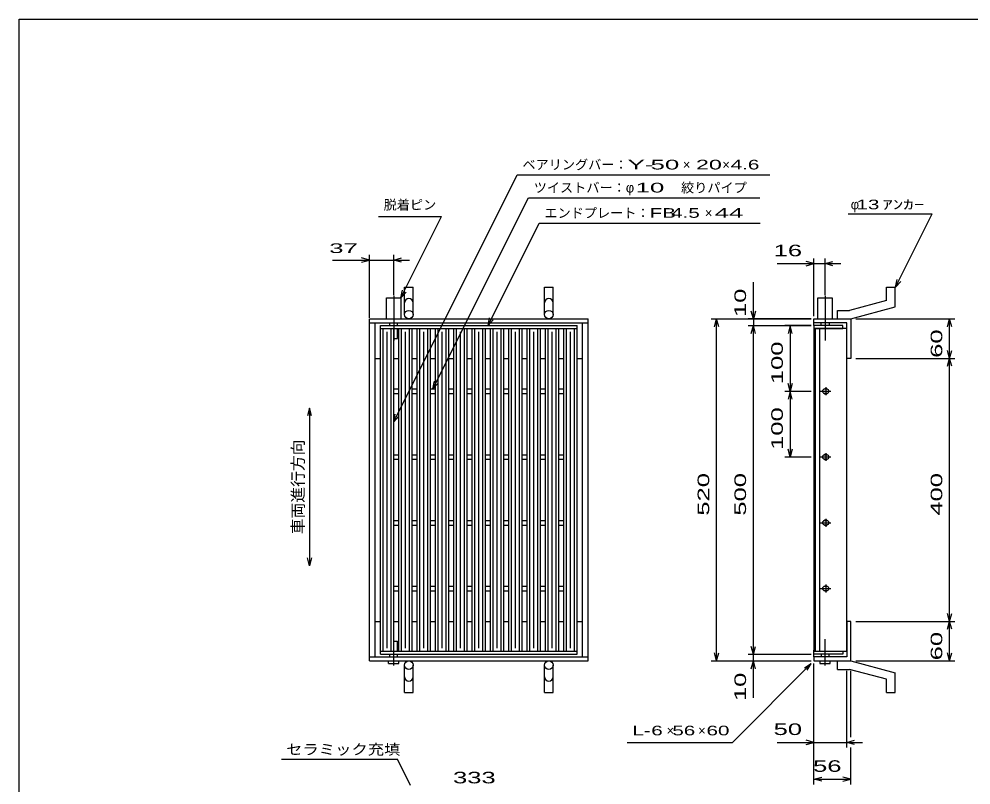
# Model space of a CAD drawing. Units: millimetres, scale not verified. Extents: x -1456 to 1389, y -1026 to 839.
# Drawn here: x -1379 to 68, y -326 to 839 of the extents above; entities that cross this region are included whole.
import ezdxf
from ezdxf.enums import TextEntityAlignment as Align

# ---------------------------------------------------------------- set-up
doc = ezdxf.new("R2010")
doc.units = ezdxf.units.MM
doc.header["$LTSCALE"] = 8
doc.linetypes.add('LONG_DASHED_DOTTED', pattern=[15.25, 12, -1.5, 0.25, -1.5])
for name, color, linetype, lineweight in [('0_2', 150, 'Continuous', 25), ('16', 3, 'Continuous', 25), ('19', 6, 'Continuous', 25), ('22', 2, 'Continuous', 25)]:
    doc.layers.add(name, color=color, linetype=linetype, lineweight=lineweight)
doc.styles.add('ベクトル', font='')
doc.styles.get('ベクトル').set_extended_font_data('ベクトル')

msp = doc.modelspace()

# ---------------------------------------------------------------- linework, layer by layer
at = {"layer": '0_2'}
for p, q in [((-1379.2, -921.2), (-1379.2, 838.8)), ((-1379.2, 838.8), (1388.8, 838.8))]:
    msp.add_line(p, q, dxfattribs=at)
at = {"layer": '16'}
for p, q in [((-829.5, 372.8), (-530.5, 372.8)), ((-829.5, 368.3), (-829.5, 372.8)), ((-829.5, 368.3), (-530.5, 368.3)), ((-829.5, -122.7), (-829.5, 368.3)), ((-829.5, 368.3), (-809.5, 368.3)), ((-825.5, -122.7), (-825.5, 368.3)), ((-819.5, -117.7), (-819.5, 363.3)), ((-813.5, -122.7), (-813.5, 368.3)), ((-809.5, -122.7), (-809.5, 368.3)), ((-801.6, -122.7), (-801.6, 368.3)), ((-801.6, 368.3), (-781.6, 368.3)), ((-797.6, -122.7), (-797.6, 368.3)), ((-791.6, -117.7), (-791.6, 363.3)), ((-785.6, -122.7), (-785.6, 368.3)), ((-781.6, -122.7), (-781.6, 368.3)), ((-773.7, -122.7), (-773.7, 368.3)), ((-773.7, 368.3), (-753.7, 368.3)), ((-769.7, -122.7), (-769.7, 368.3)), ((-763.7, -117.7), (-763.7, 363.3)), ((-757.7, -122.7), (-757.7, 368.3)), ((-753.7, -122.7), (-753.7, 368.3)), ((-745.8, -122.7), (-745.8, 368.3)), ((-745.8, 368.3), (-725.8, 368.3)), ((-741.8, -122.7), (-741.8, 368.3)), ((-735.8, -117.7), (-735.8, 363.3)), ((-729.8, -122.7), (-729.8, 368.3)), ((-725.8, -122.7), (-725.8, 368.3)), ((-717.9, -122.7), (-717.9, 368.3)), ((-717.9, 368.3), (-697.9, 368.3)), ((-713.9, -122.7), (-713.9, 368.3)), ((-707.9, -117.7), (-707.9, 363.3)), ((-701.9, -122.7), (-701.9, 368.3)), ((-697.9, -122.7), (-697.9, 368.3)), ((-690, -122.7), (-690, 368.3)), ((-690, 368.3), (-670, 368.3)), ((-686, -122.7), (-686, 368.3)), ((-680, -117.7), (-680, 363.3)), ((-674, -122.7), (-674, 368.3)), ((-670, -122.7), (-670, 368.3)), ((-662.1, -122.7), (-662.1, 368.3)), ((-662.1, 368.3), (-642.1, 368.3)), ((-658.1, -122.7), (-658.1, 368.3)), ((-652.1, -117.7), (-652.1, 363.3)), ((-646.1, -122.7), (-646.1, 368.3)), ((-642.1, -122.7), (-642.1, 368.3)), ((-634.2, -122.7), (-634.2, 368.3)), ((-634.2, 368.3), (-614.2, 368.3)), ((-630.2, -122.7), (-630.2, 368.3)), ((-624.2, -117.7), (-624.2, 363.3)), ((-618.2, -122.7), (-618.2, 368.3)), ((-614.2, -122.7), (-614.2, 368.3)), ((-606.3, -122.7), (-606.3, 368.3)), ((-606.3, 368.3), (-586.3, 368.3)), ((-602.3, -122.7), (-602.3, 368.3)), ((-596.3, -117.7), (-596.3, 363.3)), ((-590.3, -122.7), (-590.3, 368.3)), ((-586.3, -122.7), (-586.3, 368.3)), ((-578.4, -122.7), (-578.4, 368.3)), ((-578.4, 368.3), (-558.4, 368.3)), ((-574.4, -122.7), (-574.4, 368.3)), ((-568.4, -117.7), (-568.4, 363.3)), ((-562.4, -122.7), (-562.4, 368.3)), ((-558.4, -122.7), (-558.4, 368.3)), ((-550.5, -122.7), (-550.5, 368.3)), ((-550.5, 368.3), (-530.5, 368.3)), ((-546.5, -122.7), (-546.5, 368.3)), ((-540.5, -117.7), (-540.5, 363.3)), ((-534.5, -122.7), (-534.5, 368.3)), ((-530.5, 368.3), (-530.5, 372.8)), ((-530.5, -122.7), (-530.5, 368.3)), ((-126.5, 372.8), (-170.5, 372.8)), ((-170.5, 372.8), (-170.5, 368.3)), ((-170.5, 368.3), (-126.5, 368.3)), ((-170.5, 368.3), (-170.5, -122.7)), ((-120.5, 368.3), (-170.5, 368.3)), ((-168.5, 368.3), (-168.5, -122.7)), ((-161.5, -122.7), (-161.5, 368.3)), ((-126.5, 368.3), (-126.5, 372.8)), ((-120.5, -122.7), (-120.5, 368.3)), ((-809.5, 276.3), (-801.6, 276.3)), ((-781.6, 276.3), (-773.7, 276.3)), ((-753.7, 276.3), (-745.8, 276.3)), ((-725.8, 276.3), (-717.9, 276.3)), ((-697.9, 276.3), (-690, 276.3)), ((-670, 276.3), (-662.1, 276.3)), ((-642.1, 276.3), (-634.2, 276.3)), ((-614.2, 276.3), (-606.3, 276.3)), ((-586.3, 276.3), (-578.4, 276.3)), ((-558.4, 276.3), (-550.5, 276.3)), ((-150.5, 275.8), (-154.5, 275.8)), ((-152.5, 278.8), (-152.5, 266.8)), ((-809.5, 269.3), (-801.6, 269.3)), ((-781.6, 269.3), (-773.7, 269.3)), ((-753.7, 269.3), (-745.8, 269.3)), ((-725.8, 269.3), (-717.9, 269.3)), ((-697.9, 269.3), (-690, 269.3)), ((-670, 269.3), (-662.1, 269.3)), ((-642.1, 269.3), (-634.2, 269.3)), ((-614.2, 269.3), (-606.3, 269.3)), ((-586.3, 269.3), (-578.4, 269.3)), ((-558.4, 269.3), (-550.5, 269.3)), ((-160.5, 272.8), (-144.5, 272.8)), ((-154.5, 269.8), (-150.5, 269.8)), ((-809.5, 176.3), (-801.6, 176.3)), ((-781.6, 176.3), (-773.7, 176.3)), ((-753.7, 176.3), (-745.8, 176.3)), ((-725.8, 176.3), (-717.9, 176.3)), ((-697.9, 176.3), (-690, 176.3)), ((-670, 176.3), (-662.1, 176.3)), ((-642.1, 176.3), (-634.2, 176.3)), ((-614.2, 176.3), (-606.3, 176.3)), ((-586.3, 176.3), (-578.4, 176.3)), ((-558.4, 176.3), (-550.5, 176.3)), ((-150.5, 175.8), (-154.5, 175.8)), ((-152.5, 178.8), (-152.5, 166.8)), ((-809.5, 169.3), (-801.6, 169.3)), ((-781.6, 169.3), (-773.7, 169.3)), ((-753.7, 169.3), (-745.8, 169.3)), ((-725.8, 169.3), (-717.9, 169.3)), ((-697.9, 169.3), (-690, 169.3)), ((-670, 169.3), (-662.1, 169.3)), ((-642.1, 169.3), (-634.2, 169.3)), ((-614.2, 169.3), (-606.3, 169.3)), ((-586.3, 169.3), (-578.4, 169.3)), ((-558.4, 169.3), (-550.5, 169.3)), ((-160.5, 172.8), (-144.5, 172.8)), ((-154.5, 169.8), (-150.5, 169.8)), ((-809.5, 76.3), (-801.6, 76.3)), ((-781.6, 76.3), (-773.7, 76.3)), ((-753.7, 76.3), (-745.8, 76.3)), ((-725.8, 76.3), (-717.9, 76.3)), ((-697.9, 76.3), (-690, 76.3)), ((-670, 76.3), (-662.1, 76.3)), ((-642.1, 76.3), (-634.2, 76.3)), ((-614.2, 76.3), (-606.3, 76.3)), ((-586.3, 76.3), (-578.4, 76.3)), ((-558.4, 76.3), (-550.5, 76.3)), ((-160.5, 72.8), (-144.5, 72.8)), ((-150.5, 75.8), (-154.5, 75.8)), ((-152.5, 78.8), (-152.5, 66.8)), ((-809.5, 69.3), (-801.6, 69.3)), ((-781.6, 69.3), (-773.7, 69.3)), ((-753.7, 69.3), (-745.8, 69.3)), ((-725.8, 69.3), (-717.9, 69.3)), ((-697.9, 69.3), (-690, 69.3)), ((-670, 69.3), (-662.1, 69.3)), ((-642.1, 69.3), (-634.2, 69.3)), ((-614.2, 69.3), (-606.3, 69.3)), ((-586.3, 69.3), (-578.4, 69.3)), ((-558.4, 69.3), (-550.5, 69.3)), ((-154.5, 69.8), (-150.5, 69.8)), ((-809.5, -23.7), (-801.6, -23.7)), ((-781.6, -23.7), (-773.7, -23.7)), ((-753.7, -23.7), (-745.8, -23.7)), ((-725.8, -23.7), (-717.9, -23.7)), ((-697.9, -23.7), (-690, -23.7)), ((-670, -23.7), (-662.1, -23.7)), ((-642.1, -23.7), (-634.2, -23.7)), ((-614.2, -23.7), (-606.3, -23.7)), ((-586.3, -23.7), (-578.4, -23.7)), ((-558.4, -23.7), (-550.5, -23.7)), ((-160.5, -27.2), (-144.5, -27.2)), ((-150.5, -24.2), (-154.5, -24.2)), ((-152.5, -21.2), (-152.5, -33.2)), ((-809.5, -30.7), (-801.6, -30.7)), ((-781.6, -30.7), (-773.7, -30.7)), ((-753.7, -30.7), (-745.8, -30.7)), ((-725.8, -30.7), (-717.9, -30.7)), ((-697.9, -30.7), (-690, -30.7)), ((-670, -30.7), (-662.1, -30.7)), ((-642.1, -30.7), (-634.2, -30.7)), ((-614.2, -30.7), (-606.3, -30.7)), ((-586.3, -30.7), (-578.4, -30.7)), ((-558.4, -30.7), (-550.5, -30.7)), ((-154.5, -30.2), (-150.5, -30.2)), ((-829.5, -122.7), (-530.5, -122.7)), ((-829.5, -127.2), (-829.5, -122.7)), ((-829.5, -122.7), (-809.5, -122.7)), ((-829.5, -127.2), (-530.5, -127.2)), ((-801.6, -122.7), (-781.6, -122.7)), ((-773.7, -122.7), (-753.7, -122.7)), ((-745.8, -122.7), (-725.8, -122.7)), ((-717.9, -122.7), (-697.9, -122.7)), ((-690, -122.7), (-670, -122.7)), ((-662.1, -122.7), (-642.1, -122.7)), ((-634.2, -122.7), (-614.2, -122.7)), ((-606.3, -122.7), (-586.3, -122.7)), ((-578.4, -122.7), (-558.4, -122.7)), ((-550.5, -122.7), (-530.5, -122.7)), ((-530.5, -127.2), (-530.5, -122.7)), ((-170.5, -122.7), (-126.5, -122.7)), ((-170.5, -127.2), (-170.5, -122.7)), ((-170.5, -122.7), (-120.5, -122.7)), ((-126.5, -127.2), (-170.5, -127.2)), ((-126.5, -122.7), (-126.5, -127.2))]:
    msp.add_line(p, q, dxfattribs=at)
for centre, radius, start, end in [((-154.5, 272.8), 3, 90, 270), ((-152.5, 272.8), 4, 46.6, 133.4), ((-150.5, 272.8), 3, 270, 90), ((-152.5, 272.8), 4, 226.6, 313.4), ((-154.5, 172.8), 3, 90, 270), ((-152.5, 172.8), 4, 46.6, 133.4), ((-150.5, 172.8), 3, 270, 90), ((-152.5, 172.8), 4, 226.6, 313.4), ((-154.5, 72.8), 3, 90, 270), ((-152.5, 72.8), 4, 46.6, 133.4), ((-150.5, 72.8), 3, 270, 90), ((-152.5, 72.8), 4, 226.6, 313.4), ((-154.5, -27.2), 3, 90, 270), ((-152.5, -27.2), 4, 46.6, 133.4), ((-150.5, -27.2), 3, 270, 90), ((-152.5, -27.2), 4, 226.6, 313.4)]:
    msp.add_arc(centre, radius, start, end, dxfattribs=at)
at = {"layer": '19'}
for p, q in [((-793, 389.3), (-793, 430.92)), ((-793, 430.92), (-780, 430.92)), ((-780, 389.3), (-780, 430.92)), ((-580, 389.3), (-580, 430.92)), ((-580, 430.92), (-567, 430.92)), ((-567, 389.3), (-567, 430.92)), ((-59.89, 430.92), (-46.89, 430.92)), ((-59.89, 410.9), (-59.89, 430.92)), ((-46.89, 400.92), (-46.89, 430.92)), ((-820.5, 382.8), (-820.5, 414.8)), ((-820.5, 414.8), (-798.5, 414.8)), ((-798.5, 414.8), (-798.5, 382.8)), ((-164.5, 382.8), (-164.5, 414.8)), ((-164.5, 414.8), (-142.5, 414.8)), ((-142.5, 414.8), (-142.5, 382.8)), ((-59.89, 410.9), (-116.22, 395.81)), ((-134.51, 395.81), (-116.22, 395.81)), ((-134.51, 382.81), (-134.51, 395.81)), ((-114.5, 382.8), (-46.89, 400.92)), ((-846.5, 382.8), (-513.5, 382.8)), ((-846.5, -137.2), (-846.5, 382.8)), ((-846.5, 376.8), (-513.5, 376.8)), ((-837.5, -131.2), (-837.5, 376.8)), ((-815.5, 372.8), (-815.5, 376.8)), ((-803.5, 372.8), (-803.5, 376.8)), ((-522.5, -131.2), (-522.5, 376.8)), ((-513.5, -137.2), (-513.5, 382.8)), ((-170.5, 372.8), (-170.5, 382.8)), ((-170.5, 376.8), (-170.5, 382.8)), ((-170.5, 382.8), (-114.5, 382.8)), ((-120.5, 376.8), (-170.5, 376.8)), ((-159.5, 372.8), (-159.5, 376.8)), ((-147.5, 376.8), (-147.5, 372.8)), ((-134.5, 382.8), (-114.5, 382.8)), ((-120.5, 322.8), (-120.5, 376.8)), ((-114.5, 382.8), (-114.5, 322.8)), ((-803.5, 352.8), (-803.5, 368.3)), ((-809.5, 352.8), (-803.5, 352.8)), ((-837.5, 322.8), (-829.5, 322.8)), ((-809.5, 322.8), (-801.6, 322.8)), ((-781.6, 322.8), (-773.7, 322.8)), ((-753.7, 322.8), (-745.8, 322.8)), ((-725.8, 322.8), (-717.9, 322.8)), ((-697.9, 322.8), (-690, 322.8)), ((-670, 322.8), (-662.1, 322.8)), ((-642.1, 322.8), (-634.2, 322.8)), ((-614.2, 322.8), (-606.3, 322.8)), ((-586.3, 322.8), (-578.4, 322.8)), ((-558.4, 322.8), (-550.5, 322.8)), ((-530.5, 322.8), (-522.5, 322.8)), ((-114.5, 322.8), (-120.5, 322.8)), ((-837.5, -77.2), (-829.5, -77.2)), ((-809.5, -77.2), (-801.6, -77.2)), ((-781.6, -77.2), (-773.7, -77.2)), ((-753.7, -77.2), (-745.8, -77.2)), ((-725.8, -77.2), (-717.9, -77.2)), ((-697.9, -77.2), (-690, -77.2)), ((-670, -77.2), (-662.1, -77.2)), ((-642.1, -77.2), (-634.2, -77.2)), ((-614.2, -77.2), (-606.3, -77.2)), ((-586.3, -77.2), (-578.4, -77.2)), ((-558.4, -77.2), (-550.5, -77.2)), ((-530.5, -77.2), (-522.5, -77.2)), ((-114.5, -77.2), (-120.5, -77.2)), ((-120.5, -77.2), (-120.5, -131.2)), ((-114.5, -137.2), (-114.5, -77.2)), ((-809.5, -107.2), (-803.5, -107.2)), ((-803.5, -122.7), (-803.5, -107.2)), ((-815.5, -131.2), (-815.5, -127.2)), ((-803.5, -131.2), (-803.5, -127.2)), ((-170.5, -131.2), (-170.5, -121.2)), ((-159.5, -127.2), (-159.5, -131.2)), ((-147.5, -131.2), (-147.5, -127.2)), ((-846.5, -131.2), (-513.5, -131.2)), ((-846.5, -137.2), (-513.5, -137.2)), ((-817.5, -141.2), (-817.5, -137.2)), ((-817.5, -141.2), (-801.5, -141.2)), ((-801.5, -141.2), (-801.5, -137.2)), ((-793, -185.32), (-793, -143.7)), ((-780, -185.32), (-780, -143.7)), ((-580, -185.32), (-580, -143.7)), ((-567, -185.32), (-567, -143.7)), ((-170.5, -131.2), (-170.5, -137.2)), ((-120.5, -131.2), (-170.5, -131.2)), ((-170.5, -137.2), (-114.5, -137.2)), ((-161.5, -137.2), (-161.5, -141.2)), ((-161.5, -141.2), (-145.5, -141.2)), ((-145.5, -141.2), (-145.5, -137.2)), ((-134.51, -150.21), (-134.51, -137.21)), ((-134.5, -137.2), (-114.5, -137.2)), ((-114.5, -137.2), (-46.89, -155.32)), ((-134.51, -150.21), (-116.22, -150.21)), ((-59.89, -165.3), (-116.22, -150.21)), ((-46.89, -185.32), (-46.89, -155.32)), ((-59.89, -185.32), (-59.89, -165.3)), ((-793, -185.32), (-780, -185.32)), ((-580, -185.32), (-567, -185.32)), ((-59.89, -185.32), (-46.89, -185.32))]:
    msp.add_line(p, q, dxfattribs=at)
at = {"layer": '19', "linetype": 'LONG_DASHED_DOTTED'}
for p, q in [((-809.5, 417.8), (-809.5, 349.8)), ((-153.5, 417.8), (-153.5, 349.8)), ((-809.5, -144.2), (-809.5, -104.2)), ((-153.5, -144.2), (-153.5, -104.2))]:
    msp.add_line(p, q, dxfattribs=at)
at = {"layer": '19'}
for centre in [(-786.5, 389.3), (-573.5, 389.3), (-786.5, -143.7), (-573.5, -143.7)]:
    msp.add_circle(centre, 6.5, dxfattribs=at)
for centre, start, end in [((-786.5, 407.14), 0, 180), ((-573.5, 407.14), 0, 180), ((-786.5, -161.54), 180, 0), ((-573.5, -161.54), 180, 0)]:
    msp.add_arc(centre, 6.5, start, end, dxfattribs=at)
at = {"layer": '22', "color": 4}
for p, q in [((-809.5, 226.3), (-621.75, 601.8)), ((-621.75, 601.8), (-237.75, 601.8)), ((-749.75, 276.3), (-604.5, 566.8)), ((-604.5, 566.8), (-252.5, 566.8)), ((-832.75, 538.3), (-736.75, 538.3)), ((-798.5, 414.8), (-736.75, 538.3)), ((-118.5, 542.8), (9.5, 542.8)), ((-46.5, 430.8), (9.5, 542.8)), ((-666.05, 372.8), (-588.3, 528.3)), ((-588.3, 528.3), (-252.3, 528.3)), ((-846.5, 384.3), (-846.5, 480.3)), ((-809.5, 418.8), (-809.5, 480.3)), ((-902.5, 472.3), (-846.5, 472.3)), ((-846.5, 472.3), (-858.5, 475.5)), ((-858.5, 469.1), (-846.5, 472.3)), ((-846.5, 472.3), (-809.5, 472.3)), ((-809.5, 472.3), (-797.5, 475.5)), ((-797.5, 469.1), (-809.5, 472.3)), ((-809.5, 472.3), (-785.5, 472.3)), ((-226.5, 466.8), (-170.5, 466.8)), ((-170.5, 466.8), (-182.5, 470)), ((-182.5, 463.6), (-170.5, 466.8)), ((-170.5, 386.8), (-170.5, 474.8)), ((-170.5, 466.8), (-153.5, 466.8)), ((-153.5, 418.8), (-153.5, 474.8)), ((-153.5, 466.8), (-141.5, 470)), ((-141.5, 463.6), (-153.5, 466.8)), ((-153.5, 466.8), (-129.5, 466.8)), ((-262.5, 382.8), (-262.5, 438.8)), ((-46.5, 430.8), (-44.1, 442.48)), ((-46.5, 430.8), (-38.5, 439.6)), ((-798.5, 414.8), (-796.1, 426.48)), ((-798.5, 414.8), (-790.5, 423.6)), ((-262.5, 382.8), (-265.7, 394.8)), ((-259.3, 394.8), (-262.5, 382.8)), ((-666.05, 372.8), (-663.65, 384.48)), ((-666.05, 372.8), (-658.05, 381.6)), ((-326.5, 382.8), (-174.5, 382.8)), ((-321.7, 370.8), (-318.5, 382.8)), ((-315.3, 370.8), (-318.5, 382.8)), ((-318.5, -137.2), (-318.5, 382.8)), ((-174.5, 382.8), (-270.5, 382.8)), ((-262.5, 382.8), (-262.5, 372.8)), ((-106.5, 382.8), (43.9, 382.8)), ((32.7, 370.8), (35.9, 382.8)), ((39.1, 370.8), (35.9, 382.8)), ((35.9, 322.8), (35.9, 382.8)), ((-270.5, 372.8), (-174.5, 372.8)), ((-265.7, 360.8), (-262.5, 372.8)), ((-259.3, 360.8), (-262.5, 372.8)), ((-262.5, -127.2), (-262.5, 372.8)), ((-174.5, 372.8), (-214.5, 372.8)), ((-206.5, 372.8), (-209.7, 360.8)), ((-203.3, 360.8), (-206.5, 372.8)), ((-206.5, 372.8), (-206.5, 272.8)), ((35.9, 322.8), (32.7, 334.8)), ((35.9, 322.8), (39.1, 334.8)), ((-106.5, 322.8), (43.9, 322.8)), ((32.7, 310.8), (35.9, 322.8)), ((39.1, 310.8), (35.9, 322.8)), ((35.9, -77.2), (35.9, 322.8)), ((-749.75, 276.3), (-747.35, 287.98)), ((-749.75, 276.3), (-741.75, 285.1)), ((-206.5, 272.8), (-209.7, 284.8)), ((-203.3, 284.8), (-206.5, 272.8)), ((-214.5, 272.8), (-174.5, 272.8)), ((-206.5, 272.8), (-209.7, 260.8)), ((-203.3, 260.8), (-206.5, 272.8)), ((-206.5, 272.8), (-206.5, 172.8)), ((-937.5, 247.3), (-940.7, 235.3)), ((-934.3, 235.3), (-937.5, 247.3)), ((-937.5, 247.3), (-937.5, 7.3)), ((-809.5, 226.3), (-807.1, 237.98)), ((-809.5, 226.3), (-801.5, 235.1)), ((-206.5, 172.8), (-209.7, 184.8)), ((-203.3, 184.8), (-206.5, 172.8)), ((-214.5, 172.8), (-174.5, 172.8)), ((-937.5, 7.3), (-940.7, 19.3)), ((-934.3, 19.3), (-937.5, 7.3)), ((35.9, -77.2), (32.7, -65.2)), ((35.9, -77.2), (39.1, -65.2)), ((-106.5, -77.2), (43.9, -77.2)), ((32.7, -89.2), (35.9, -77.2)), ((39.1, -89.2), (35.9, -77.2)), ((35.9, -137.2), (35.9, -77.2)), ((-262.5, -127.2), (-265.7, -115.2)), ((-262.5, -127.2), (-259.3, -115.2)), ((-318.5, -137.2), (-321.7, -125.2)), ((-318.5, -137.2), (-315.3, -125.2)), ((-270.5, -127.2), (-174.5, -127.2)), ((-262.5, -137.2), (-262.5, -127.2)), ((35.9, -137.2), (32.7, -125.2)), ((35.9, -137.2), (39.1, -125.2)), ((-326.5, -137.2), (-174.5, -137.2)), ((-294.5, -261.2), (-174.5, -141.2)), ((-270.5, -137.2), (-174.5, -137.2)), ((-265.7, -149.2), (-262.5, -137.2)), ((-259.3, -149.2), (-262.5, -137.2)), ((-262.5, -193.2), (-262.5, -137.2)), ((-184.9, -147.6), (-174.5, -141.2)), ((-180.9, -151.6), (-174.5, -141.2)), ((-170.5, -269.2), (-170.5, -141.2)), ((-170.5, -325.2), (-170.5, -141.2)), ((-106.5, -137.2), (43.9, -137.2)), ((-120.5, -269.2), (-120.5, -152.6)), ((-114.5, -253.2), (-114.5, -152.6)), ((-170.5, -261.2), (-182.5, -258)), ((-120.5, -261.2), (-108.5, -258)), ((-454.5, -261.2), (-294.5, -261.2)), ((-226.5, -261.2), (-170.5, -261.2)), ((-182.5, -264.4), (-170.5, -261.2)), ((-170.5, -261.2), (-120.5, -261.2)), ((-108.5, -264.4), (-120.5, -261.2)), ((-120.5, -261.2), (-96.5, -261.2)), ((-114.5, -325.2), (-114.5, -269.2)), ((-979.9, -286.7), (-803.9, -286.7)), ((-783.9, -326.7), (-803.9, -286.7)), ((-170.5, -317.2), (-158.5, -314)), ((-158.5, -320.4), (-170.5, -317.2)), ((-170.5, -317.2), (-114.5, -317.2)), ((-114.5, -317.2), (-126.5, -314)), ((-126.5, -320.4), (-114.5, -317.2))]:
    msp.add_line(p, q, dxfattribs=at)

# ---------------------------------------------------------------- texts
at = {"layer": '22', "style": 'ベクトル'}
for s, p in [('ベアリングバー：', (-613.75, 617.4)), ('×', (-369.75, 617.4)), ('×', (-309.75, 617.4)), ('ツイストバー：', (-596.5, 582.4)), ('φ', (-456.5, 582.4)), ('絞りパイプ', (-372.5, 582.4)), ('脱着ピン', (-824.75, 556.3)), ('エンドプレート：', (-580.3, 543.9)), ('φ', (-114.5, 556.8)), ('×', (-336.3, 543.9)), ('×', (-394.5, -243.2)), ('×', (-346.5, -243.2))]:
    msp.add_text(s, height=14.66, dxfattribs=at).set_placement(p, align=Align.MIDDLE_LEFT)
for s, height, width, p in [('Y-', 14.66, 2, (-453.75, 617.4)), (' 50 ', 14.66, 2, (-429.75, 617.4)), ('20', 14.66, 1.8, (-349.75, 617.4)), (' 4.6 ', 14.66, 1.6, (-305.75, 617.4)), (' 10 ', 14.66, 2, (-452.5, 582.4)), ('ｱﾝｶｰ', 14.66, 1.6, (-66.5, 556.8)), ('FB', 14.66, 1.6, (-420.3, 543.9)), (' 4.5 ', 14.66, 1.6, (-396.3, 543.9)), (' 44 ', 14.66, 2, (-332.3, 543.9)), (' 13 ', 14.66, 1.6, (-114.5, 556.8)), (' 37 ', 14.66, 2, (-918.5, 490.3)), (' 16 ', 17.6, 1.65, (-242.5, 486.8)), ('L-', 14.66, 1.6, (-446.5, -243.2)), (' 6 ', 14.66, 1.6, (-426.5, -243.2)), (' 56 ', 14.66, 1.6, (-394.5, -243.2)), (' 60 ', 14.66, 1.6, (-342.5, -243.2)), (' 50 ', 17.6, 1.65, (-242.5, -241.2)), ('セラミック充填', 15.84, 1.15, (-973.1, -271.9)), (' 56 ', 17.6, 1.65, (-182.5, -297.2)), (' 333 ', 17.6, 1.65, (-730, -314.7))]:
    msp.add_text(s, height=height, dxfattribs=dict(at, width=width)).set_placement(p, align=Align.MIDDLE_LEFT)
at = {"layer": '22', "style": 'ベクトル', "width": 1.65}
for s, p in [(' 10 ', (-282.5, 374.8)), (' 60 ', (15.9, 312.8)), (' 100 ', (-226.5, 272.8)), (' 100 ', (-226.5, 172.8)), (' 520 ', (-338.5, 72.8)), (' 500 ', (-282.5, 72.8)), (' 400 ', (15.9, 72.8)), (' 60 ', (15.9, -147.2)), (' 10 ', (-282.5, -209.2))]:
    msp.add_text(s, height=17.6, rotation=90, dxfattribs=at).set_placement(p, align=Align.MIDDLE_LEFT)
at = {"layer": '22', "style": 'ベクトル'}
msp.add_text('車両進行方向', height=17.6, rotation=90, dxfattribs=at).set_placement((-955.1, 55.3), align=Align.MIDDLE_LEFT)

doc.saveas('drawing.dxf')
